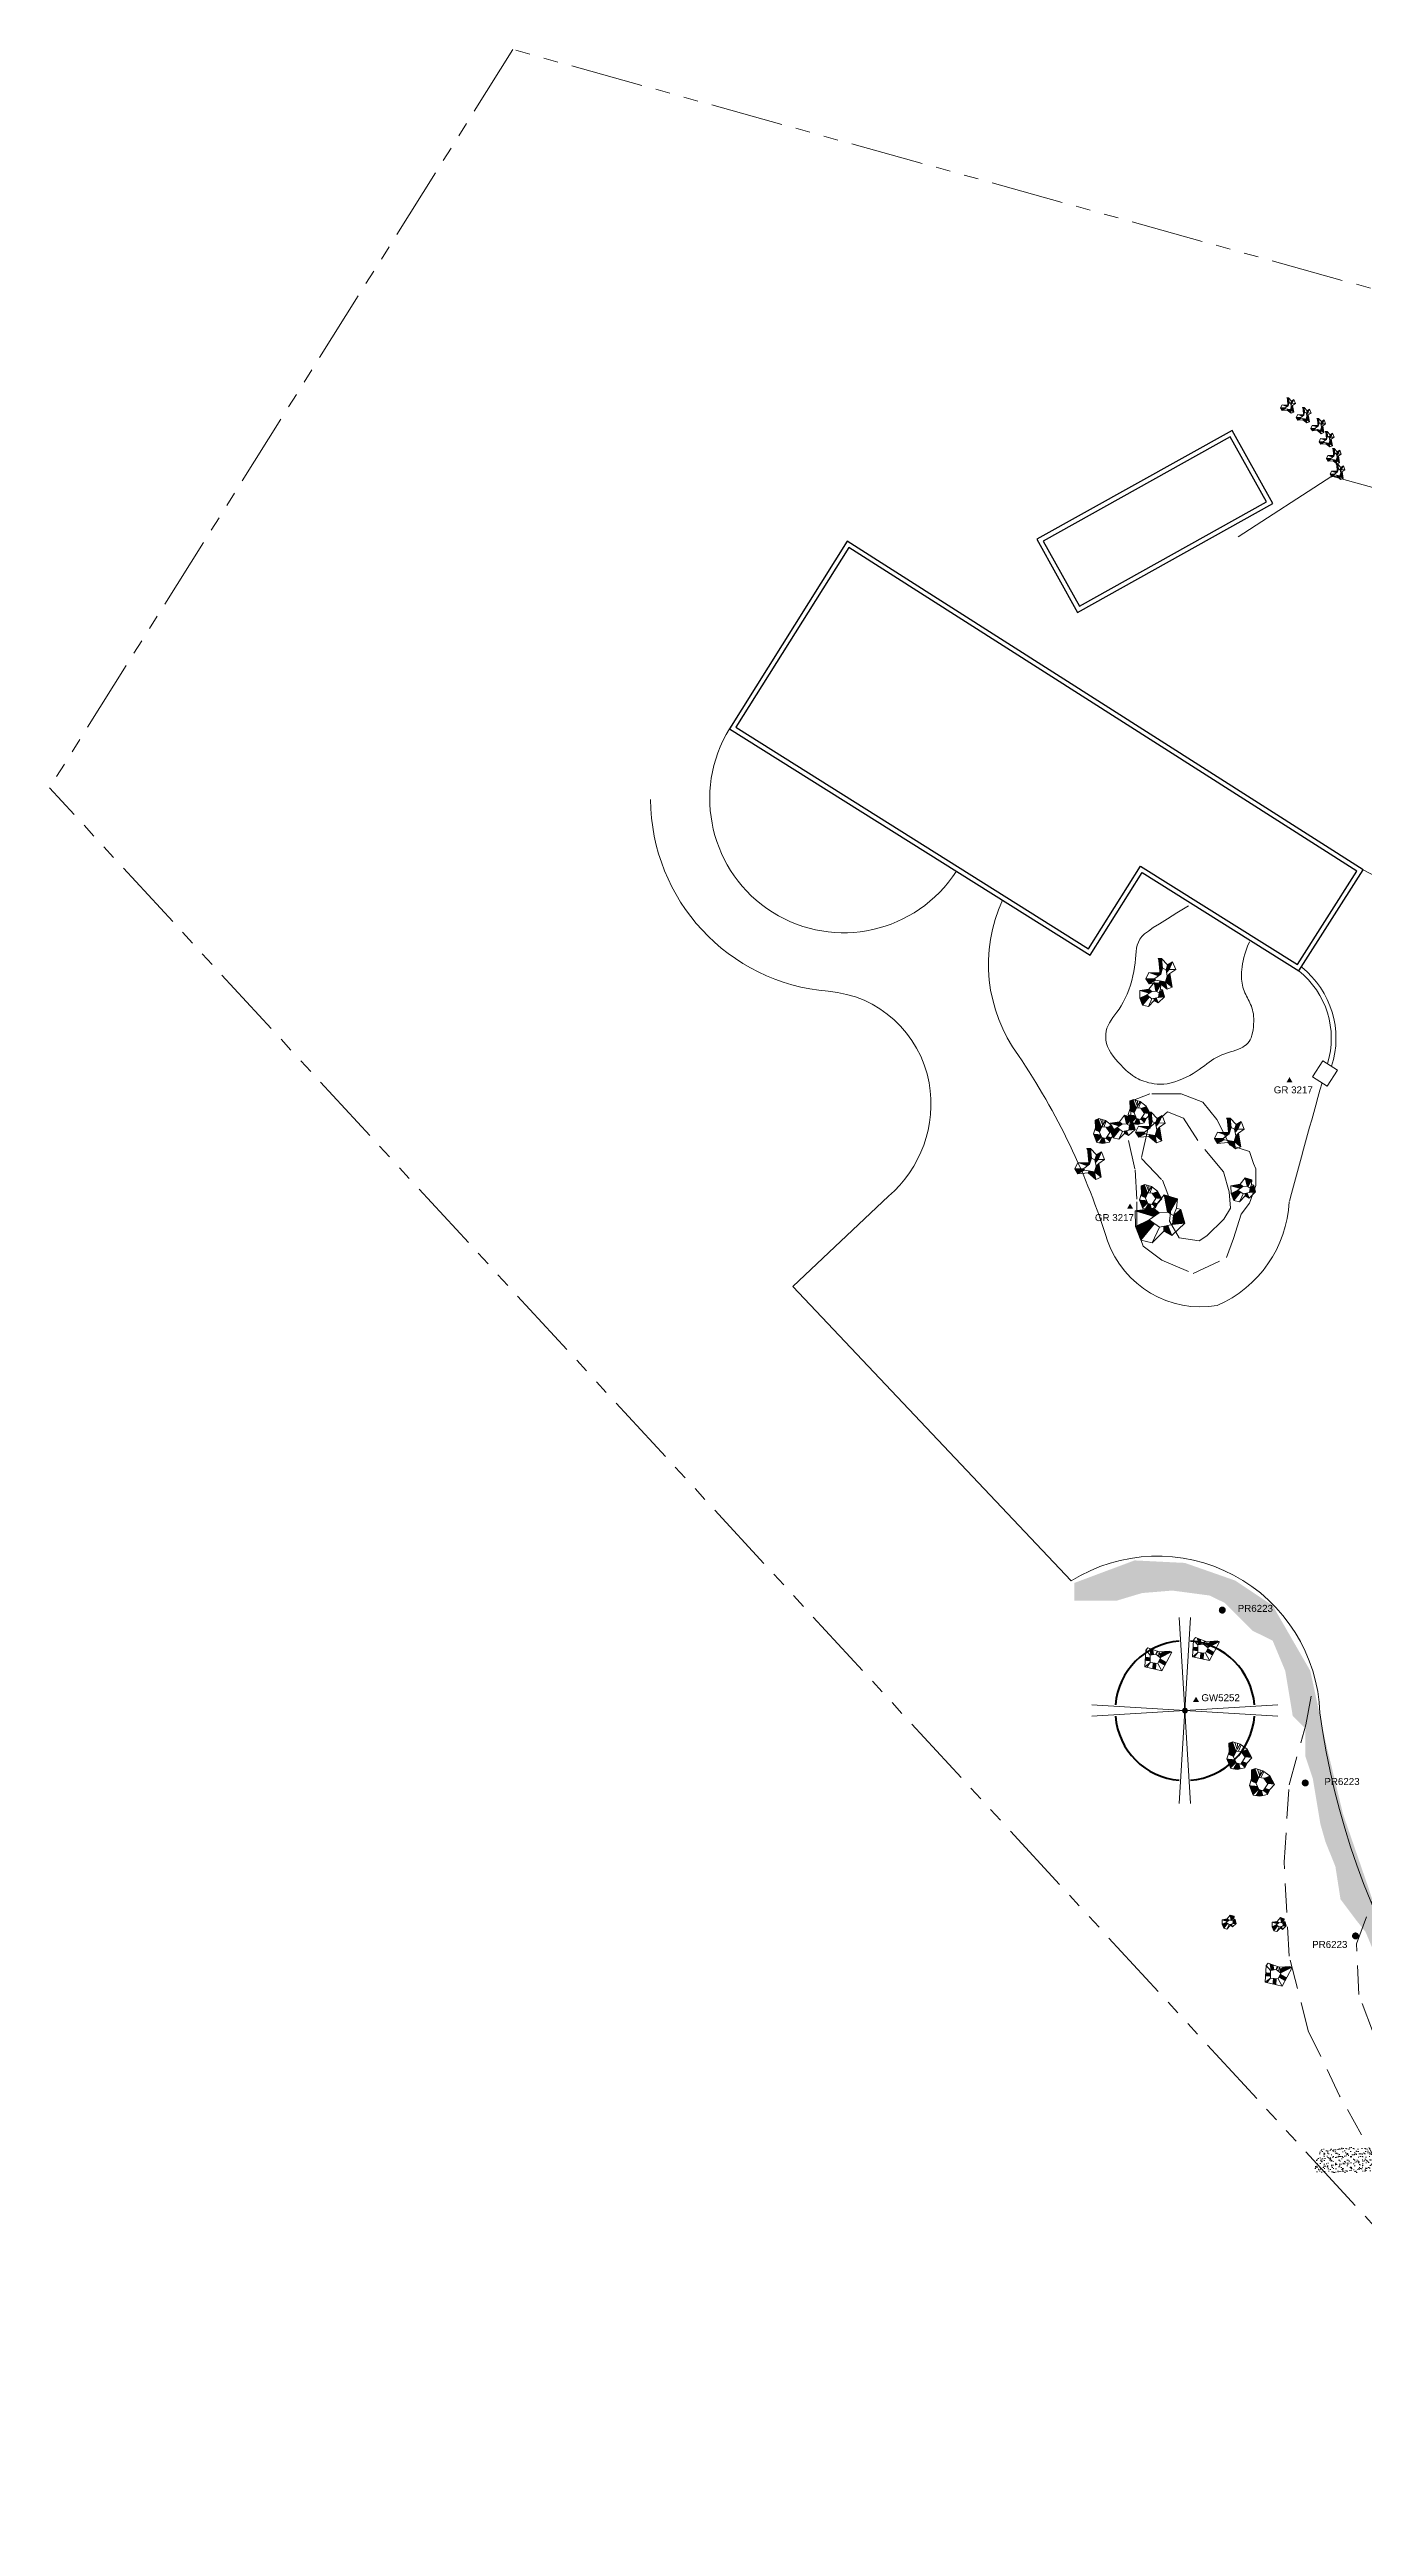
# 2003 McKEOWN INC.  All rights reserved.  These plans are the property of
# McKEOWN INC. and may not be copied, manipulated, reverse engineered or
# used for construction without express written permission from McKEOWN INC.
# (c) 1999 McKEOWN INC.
# Model space of a CAD drawing. Header units: inches. Extents: x -1462 to 4132, y -1442 to 2814.
# Drawn here: x -1462 to 798, y -1442 to 2814 of the extents above; entities that cross this region are included whole.
import ezdxf

# ---------------------------------------------------------------- set-up
doc = ezdxf.new("R2010")
doc.units = ezdxf.units.IN
doc.header["$LTSCALE"] = 100
doc.header["$MEASUREMENT"] = 0
doc.linetypes.add('DASHED', pattern=[0.75, 0.5, -0.25])
doc.linetypes.add('PHANTOM', pattern=[2.5, 1.25, -0.25, 0.25, -0.25, 0.25, -0.25])
for name, color, linetype in [('Boulder', 7, 'Continuous'), ('EXIST RIVER RUN', 7, 'Continuous'), ('LIGHTING NOTES', 2, 'Continuous')]:
    doc.layers.add(name, color=color, linetype=linetype)
for name, color, linetype, lineweight in [('Boulders', 32, 'Continuous', 9), ('Buildings', 44, 'Continuous', 30), ('Contours', 52, 'DASHED', 9), ('Lights', 50, 'Continuous', 0), ('PlantMaterials', 3, 'Continuous', 0), ('PM-Medium', 90, 'Continuous', 20), ('PM-Thick', 83, 'Continuous', 50), ('PropertyLines', 212, 'PHANTOM', 0), ('RiverRuns', 141, 'Continuous', 9), ('Title', 7, 'Continuous', 0), ('Walks', 253, 'Continuous', 9)]:
    doc.layers.add(name, color=color, linetype=linetype, lineweight=lineweight)
doc.styles.add('Arial', font='ARIAL.TTF')

# ---------------------------------------------------------------- blocks, each defined once
blk = doc.blocks.new('Information')
at = {"layer": 'Title', "style": 'Arial'}
for tag, p, height in [('PROJECTNAME', (2.6, 8.4), 0.14), ('JOBNUMBER', (2.6, 8.2), 0.14), ('ADDRESS', (2.6, 8), 0.14), ('CITY', (2.6, 7.7), 0.14), ('STATE', (2.6, 7.5), 0.14), ('ZIPCODE', (2.6, 7.3), 0.14), ('LOTNUMBER', (2.6, 7.1), 0.14), ('SUBDIVISION', (2.6, 6.8), 0.14), ('BUILDER', (2.6, 6.6), 0.14), ('DATEDRAWN', (2.6, 6.2), 0.1), ('REVISION1', (2.6, 6), 0.1), ('REVISION2', (2.6, 5.9), 0.1), ('REVISION3', (2.6, 5.8), 0.1), ('REVISION4', (2.6, 5.6), 0.1), ('REVISION5', (2.6, 5.5), 0.1), ('TOTALPAGES', (2.6, 5.1), 0.14), ('PACKAGE', (2.6, 4.6), 0.14), ('I_GRANITE', (2.6, 4), 0.1), ('I_GRASS', (2.6, 3.8), 0.1), ('I_HEADER', (2.6, 3.6), 0.1), ('I_BOULDERS', (2.6, 3.4), 0.1), ('I_MOUNDS', (2.6, 3.3), 0.1), ('I_RIVERRUN', (2.6, 3.1), 0.1), ('I_IRRIGATION', (2.6, 2.9), 0.1), ('I_PLANTMATERIAL1', (2.6, 2.7), 0.1), ('I_PLANTMATERIAL2', (2.6, 2.6), 0.1), ('I_PLANTMATERIAL3', (2.6, 2.4), 0.1), ('I_PLANTMATERIAL4', (2.6, 2.2), 0.1), ('I_PLANTMATERIAL5', (2.6, 2), 0.1), ('R_GRANITE', (5.9, 4), 0.1), ('R_GRASS', (5.9, 3.8), 0.1), ('R_HEADER', (5.9, 3.6), 0.1), ('R_BOULDERS', (5.9, 3.4), 0.1), ('R_MOUNDS', (5.9, 3.3), 0.1), ('R_RIVERRUN', (5.9, 3.1), 0.1), ('R_IRRIGATION', (5.9, 2.9), 0.1), ('R_PLANTMATERIAL1', (5.9, 2.7), 0.1), ('R_PLANTMATERIAL2', (5.9, 2.6), 0.1), ('R_PLANTMATERIAL3', (5.9, 2.4), 0.1), ('R_PLANTMATERIAL4', (5.9, 2.2), 0.1), ('R_PLANTMATERIAL5', (5.9, 2), 0.1)]:
    blk.add_attdef(tag, p, '', height=height, dxfattribs=at)
blk = doc.blocks.new('PM014')
at = {"layer": 'PM-Medium'}
for q in [(-0.49, 7.99), (0.49, 7.99), (-7.99, 0.49), (7.99, 0.49), (-7.99, -0.49), (-0.49, -7.99), (7.99, -0.49), (0.49, -7.99)]:
    blk.add_line((0, 0), q, dxfattribs=at)
at = {"layer": 'PM-Medium', "const_width": 0.25}
blk.add_lwpolyline([(-0.12, 0, 1), (0.13, 0, 1)], format="xyb", close=True, dxfattribs=at)
at = {"layer": 'PM-Thick'}
for start, end in [(94.6937, 175.3063), (4.6937, 85.3063), (184.6937, 265.3063), (274.6937, 355.3063)]:
    blk.add_arc((0, 0), 6, start, end, dxfattribs=at)
blk = doc.blocks.new('LIGHT003')
at = {"layer": 'Lights'}
blk.add_solid([(0, 3), (-2.6, -1.5), (0, 3), (2.6, -1.5)], dxfattribs=at)
blk = doc.blocks.new('LIGHT001')
at = {"layer": 'Lights'}
for points in [[(0, 0), (-2.9, 0.9), (0, 0), (-3, 0)], [(0, 0), (-3, 0), (0, 0), (-2.9, -0.9)], [(0, 0), (-2.4, 1.8), (0, 0), (-2.9, 0.9)], [(0, 0), (-2.9, -0.9), (0, 0), (-2.4, -1.8)], [(0, 0), (-1.8, 2.4), (0, 0), (-2.4, 1.8)], [(0, 0), (-2.4, -1.8), (0, 0), (-1.8, -2.4)], [(0, 0), (-0.9, 2.9), (0, 0), (-1.8, 2.4)], [(0, 0), (-1.8, -2.4), (0, 0), (-0.9, -2.9)], [(0, 0), (0, 3), (0, 0), (-0.9, 2.9)], [(0, 0), (-0.9, -2.9), (0, 0), (0, -3)], [(0, 0), (0.9, 2.9), (0, 0), (0, 3)], [(0, 0), (1.8, 2.4), (0, 0), (0.9, 2.9)], [(0, 0), (2.4, 1.8), (0, 0), (1.8, 2.4)], [(0, 0), (2.9, 0.9), (0, 0), (2.4, 1.8)], [(0, 0), (3, 0), (0, 0), (2.9, 0.9)], [(0, 0), (2.4, -1.8), (0, 0), (2.9, -0.9)], [(0, 0), (1.8, -2.4), (0, 0), (2.4, -1.8)], [(0, 0), (0.9, -2.9), (0, 0), (1.8, -2.4)], [(0, 0), (0, -3), (0, 0), (0.9, -2.9)], [(0, 0), (2.9, -0.9), (0, 0), (3, 0)]]:
    blk.add_solid(points, dxfattribs=at)
blk = doc.blocks.new('BOULDER001')
at = {"layer": 'Boulders'}
for p, q in [((-6.7, -2.4), (-5.7, 0.8)), ((-5.7, 0.8), (-3.5, 3.8)), ((-5.7, 0.8), (-2.7, -0.9)), ((-5.4, 1.2), (-2.6, 0)), ((-3.5, 3.8), (0.2, 5.8)), ((-2.5, 1.2), (-2.7, -0.9)), ((0, 2.9), (-2.5, 1.2)), ((2.9, 1), (0, 2.9)), ((0.2, 5.8), (2.4, 3.8)), ((2.4, 3.8), (4.6, 2.8)), ((2.4, -0.9), (2.9, 1)), ((4.6, 2.8), (5.3, -0.5)), ((-6, -4.1), (-6.7, -2.4)), ((-6.4, -1.5), (-3.4, -0.5)), ((-3.7, -0.3), (-6, -0.4)), ((-2.3, -4), (-6, -4.1)), ((-2.7, -0.9), (-0.2, -2.1)), ((0.6, -4.9), (-2.3, -4)), ((-0.2, -2.1), (2.4, -0.9)), ((4.8, -3.3), (0.6, -4.9)), ((5.3, -0.5), (4.8, -3.3))]:
    blk.add_line(p, q, dxfattribs=at)
for points in [[(-3.5, 3.8), (0.2, 5.8), (-2.5, 1.2), (0, 2.9)], [(2.4, 3.8), (4.6, 2.8), (1.7, 1.7), (2.9, 1)], [(2.4, -0.9), (5, -2.3), (2.7, 0.4), (5.3, -0.5)], [(2.7, 0.4), (5.3, -0.5), (5, 1)], [(-6.7, -2.4), (-6, -4.1), (-2.7, -0.9), (-0.2, -2.1)], [(-6, -4.1), (-0.2, -2.1), (-2.3, -4), (-1.2, -4.4)], [(0.6, -4.9), (4.8, -3.3), (0.9, -1.6), (2.4, -0.9)]]:
    blk.add_solid(points, dxfattribs=at)
blk = doc.blocks.new('BOULDER002')
at = {"layer": 'Boulders'}
for p, q in [((0.3, 5.3), (-5.9, 1.7)), ((-5.9, 1.7), (-3.1, 0.8)), ((-5.9, 1.7), (-3.2, -5.3)), ((-3.1, 0.8), (-5.6, 0.9)), ((-3.1, 0.8), (-0.4, 2.6)), ((-1.5, -2.2), (-3.1, 0.8)), ((-0.4, 2.6), (0.3, 5.3)), ((-0.4, 2.6), (1.3, 0.7)), ((1.7, 5.1), (0.3, 5.3)), ((1.3, 0.7), (1.1, -1.8)), ((2.9, 0.1), (1.1, -1.8)), ((1.2, -0.6), (2.9, 0.1)), ((1.3, 0.7), (2.7, 1.1)), ((2.8, 0.7), (1.3, 0.7)), ((2.9, 0.1), (1.7, 5.1)), ((5.7, -3.4), (2.9, 0.1)), ((-3.2, -5.3), (-1.5, -2.2)), ((-3.2, -5.3), (5.9, -4.5)), ((1.1, -1.8), (-1.5, -2.2)), ((5.9, -4.5), (5.7, -3.4))]:
    blk.add_line(p, q, dxfattribs=at)
for points in [[(-2.2, 3.8), (-1.2, 2.1), (-3.6, 3), (-2.6, 1.2)], [(-0.3, 2.5), (0.7, 1.3), (1.8, 4.5), (2.3, 2.8)], [(-2.6, -0.2), (-4.7, -1.4), (-1.8, -1.6), (-4.1, -2.9)], [(-0.9, -2.1), (-0.7, -5.1), (0.8, -1.8), (1, -4.9)], [(1.1, -1.8), (5.9, -4.5), (2.4, -0.4), (5.7, -3.4)], [(2.4, -0.4), (5.7, -3.4), (4.1, -1.3)]]:
    blk.add_solid(points, dxfattribs=at)
blk = doc.blocks.new('BOULDER003')
at = {"layer": 'Boulders'}
for p, q in [((-6.62, 0.34), (-4.67, 1.64)), ((-6.62, 0.34), (-2.61, 1)), ((-5.33, -2.87), (-6.62, 0.34)), ((-2.53, 0.47), (-5.33, -2.87)), ((-5.08, 2.67), (-3.03, 5.54)), ((-2.81, 2.2), (-5.08, 2.67)), ((-4.67, 1.64), (-5.08, 2.67)), ((-2.81, 2.2), (-4.67, 1.64)), ((-3.03, 5.54), (1.35, 4.94)), ((-0.86, 3.37), (-3.03, 5.54)), ((-2.81, 2.2), (-0.86, 3.37)), ((-2.53, 0.47), (-2.81, 2.2)), ((-1.11, -1.04), (-2.53, 0.47)), ((-0.86, 3.37), (1.66, 1.29)), ((1.35, 4.94), (0.03, 2.64)), ((1.76, 2.71), (0.83, 1.98)), ((1.35, 4.94), (1.76, 2.71)), ((1.66, 1.29), (5.79, 2.33)), ((1.66, 1.29), (1.79, -1.89)), ((1.76, 2.71), (5.79, 2.33)), ((5.79, 2.33), (7.02, -0.29)), ((-1.14, -2.84), (-5.33, -2.87)), ((-1.14, -2.84), (-1.11, -1.04)), ((2.26, -5.95), (-1.14, -2.84)), ((1.79, -1.89), (-1.11, -1.04)), ((2.26, -5.95), (0.47, -1.5)), ((7.02, -0.29), (1.72, -0.23)), ((1.79, -1.89), (5.19, -3.47)), ((5.19, -3.47), (2.26, -5.95)), ((7.02, -0.29), (5.19, -3.47))]:
    blk.add_line(p, q, dxfattribs=at)
for points in [[(-6.62, 0.34), (-5.33, -2.87), (-2.61, 1), (-2.53, 0.47)], [(-5.08, 2.67), (-3.03, 5.54), (-2.81, 2.2), (-0.86, 3.37)], [(1.35, 4.94), (0.03, 2.64), (1.76, 2.71), (0.83, 1.98)], [(-1.11, -1.04), (0.47, -1.5), (-1.14, -2.84), (2.26, -5.95)], [(1.79, -1.89), (1.72, -0.23), (5.19, -3.47), (7.02, -0.29)]]:
    blk.add_solid(points, dxfattribs=at)
blk = doc.blocks.new('BOULDER008')
at = {"layer": 'Boulders'}
for p, q in [((-7, 0.3), (-5.1, 3.4)), ((-7, 0.3), (-3.5, 1.1)), ((-4.6, -0.6), (-7, 0.3)), ((-5.1, 3.4), (-2.3, 2.4)), ((-3.5, 1.1), (-5.1, 3.4)), ((-4.6, -0.6), (-2.6, 0.1)), ((-3.5, 1.1), (-1.8, 1)), ((-0.7, 2.2), (-2.6, 0.1)), ((-2.6, 0.1), (-2.3, -1.5)), ((-2.3, 2.4), (1.8, 6.7)), ((-0.7, 2.2), (-2.3, 2.4)), ((1.7, 3.1), (-0.7, 2.2)), ((1.7, 3.1), (1.8, 6.7)), ((1.7, 3.1), (3.9, 5.5)), ((3.7, -0.8), (1.7, 3.1)), ((1.8, 6.7), (3.9, 5.5)), ((3.7, 1.2), (2.7, 1.1)), ((3.9, 5.5), (3.7, 1.2)), ((3.7, 1.2), (6.6, -2.1)), ((-5.3, -4.3), (-4.6, -0.6)), ((-2.3, -1.5), (-5.3, -4.3)), ((-4.4, -5.5), (-5.3, -4.3)), ((-4.4, -5.5), (-2.3, -1.5)), ((-2.3, -1.5), (0.3, -0.6)), ((0.2, -1.3), (0.3, -0.6)), ((2.8, -5.1), (0.2, -1.3)), ((0.3, -0.6), (3.3, -1.5)), ((2.8, -5.1), (1.4, -0.9)), ((5.7, -4.5), (2.8, -5.1)), ((3.3, -1.5), (3.7, -0.8)), ((3.3, -1.5), (5.7, -4.5)), ((3.7, -0.8), (6.6, -2.1)), ((6.6, -2.1), (5.7, -4.5))]:
    blk.add_line(p, q, dxfattribs=at)
for points in [[(-7, 0.3), (-4.6, -0.6), (-3.5, 1.1), (-2.6, 0.1)], [(-3.5, 1.1), (-2.6, 0.1), (-1.8, 1)], [(-2.3, 2.4), (-0.7, 2.2), (1.8, 6.7), (1.7, 3.1)], [(1.7, 3.1), (3.9, 5.5), (2.7, 1.1), (3.7, 1.2)], [(-2.3, -1.5), (-4.4, -5.5), (-5.3, -4.3)], [(-2.3, -1.5), (-4.4, -5.5), (0.3, -0.6), (0.2, -1.3)], [(1.4, -0.9), (0.3, -0.6), (2.8, -5.1), (0.2, -1.3)], [(3.7, -0.8), (3.3, -1.5), (6.6, -2.1), (5.7, -4.5)]]:
    blk.add_solid(points, dxfattribs=at)

msp = doc.modelspace()

# ---------------------------------------------------------------- hatches: boundary and pattern name
at = {"layer": 'EXIST RIVER RUN'}
h = msp.add_hatch(dxfattribs=at)
h.set_pattern_fill('AR-CONC', color=34, scale=8, style=0)
h.paths.add_polyline_path([(3222.3, 127.3), (3213.7, 330), (3243.9, 330), (3261.2, 265.3), (3256.8, 196.3), (3287.1, 174.8), (3317.3, 174.8), (3382.1, 192), (3438.2, 205), (3477, 196.3), (3494.3, 187.7), (3485.7, 157.5), (3464.1, 157.5), (3408, 157.5), (3360.5, 148.9), (3278.4, 144.6), (3256.8, 118.7), (3226.6, 79.9), (3218, 71.2), (3170.5, 41), (3136, -2.1), (3123, -49.5), (3101.4, -105.6), (3071.2, -135.8), (3058.3, -174.6), (3058.3, -217.8), (3049.6, -252.3), (3041, -291.1), (3036.7, -308.4), (3028, -342.9), (3032.4, -381.7), (3032.4, -411.9), (3036.7, -442.1), (3036.7, -480.9), (3058.3, -515.4), (3066.9, -528.3), (3036.7, -601.7), (3019.4, -489.5), (3006.4, -398.9), (3015.1, -286.8), (3032.4, -191.9), (3053.9, -114.2), (3097.1, -32.3), (3127.3, 23.8), (3166.2, 71.2), (3209.4, 114.4), (3226.6, 157.5), (3226.6, 205), (3222.3, 265.3), (3218, 286.9)])
h.paths.add_polyline_path([(2717.2, -179.9), (2667.6, -159.5), (2632.6, -162.4), (2597.6, -165.3), (2553.8, -168.2), (2507.2, -171.2), (2486.7, -159.5), (2457.6, -153.7), (2425.5, -150.7), (2416.7, -179.9), (2422.6, -214.9), (2428.4, -258.6), (2443, -296.5), (2437.2, -331.5), (2437.2, -360.6), (2448.8, -375.2), (2475.1, -378.1), (2486.7, -375.2), (2510.1, -375.2), (2562.6, -398.5), (2603.4, -389.7), (2638.4, -378.1), (2653, -354.8), (2661.8, -334.4), (2688, -311), (2705.5, -281.9), (2705.5, -258.6), (2717.2, -229.4), (2731.8, -212), (2728.9, -197.4)], flags=16)
h.paths.add_polyline_path([(2804.7, 64.9), (2778.4, 67.8), (2763.9, 50.4), (2746.4, 32.9), (2743.4, 3.7), (2755.1, -25.4), (2766.8, -54.6), (2766.8, -77.9), (2760.9, -104.1), (2758, -133.3), (2728.9, -144.9), (2693.9, -139.1), (2664.7, -121.6), (2620.9, -121.6), (2588.8, -121.6), (2562.6, -127.4), (2539.2, -127.4), (2513, -130.3), (2495.5, -130.3), (2475.1, -109.9), (2460.5, -109.9), (2428.4, -107), (2408, -92.5), (2393.4, -86.6), (2378.8, -95.4), (2387.6, -150.7), (2396.3, -182.8), (2393.4, -223.6), (2390.5, -244), (2396.3, -276.1), (2410.9, -296.5), (2405.1, -328.5), (2405.1, -354.8), (2413.8, -381), (2443, -407.2), (2550.9, -421.8), (2606.3, -424.7), (2641.3, -410.1), (2673.4, -389.7), (2693.9, -366.4), (2714.3, -343.1), (2717.2, -343.1), (2740.5, -284.8), (2760.9, -223.6), (2778.4, -174.1), (2790.1, -124.5), (2798.9, -75), (2804.7, -25.4), (2798.9, 18.3)])
h.paths.add_polyline_path([(2469.2, -617.1), (2428.4, -599.6), (2396.3, -590.8), (2352.6, -587.9), (2320.5, -587.9), (2265, -605.4), (2221.3, -602.5), (2189.2, -631.6), (2174.6, -660.8), (2160, -701.6), (2145.4, -733.7), (2127.9, -780.3), (2116.3, -821.1), (2095.9, -870.6), (2090, -905.6), (2084.2, -949.3), (2072.5, -1001.8), (2072.5, -1022.2), (2095.9, -1025.1), (2133.8, -998.9), (2145.4, -998.9), (2183.4, -990.1), (2195, -972.6), (2221.3, -946.4), (2235.9, -911.4), (2238.8, -882.3), (2256.3, -838.6), (2270.9, -821.1), (2297.1, -780.3), (2323.4, -745.3), (2338, -730.7), (2370.1, -719.1), (2396.3, -684.1), (2410.9, -666.6), (2431.3, -660.8), (2445.9, -646.2), (2457.6, -640.4)], flags=16)
h.paths.add_polyline_path([(2539.2, -614.2), (2413.8, -567.5), (2338, -553), (2235.9, -567.5), (2183.4, -593.8), (2139.6, -675.4), (2107.5, -739.5), (2092.9, -797.8), (2066.7, -891), (2049.2, -996), (2037.5, -1065.9), (2037.5, -1080.5), (2227.1, -987.2), (2268, -885.2), (2311.7, -815.3), (2346.7, -757), (2396.3, -724.9), (2445.9, -675.4), (2475.1, -652), (2498.4, -640.4), (2530.5, -625.8)])
h.paths.add_polyline_path([(2215.5, -386.8), (2130.9, -413.1), (2005.4, -500.5), (1952.9, -567.5), (1900.4, -684.1), (1865.4, -768.6), (1810, -821.1), (1760.4, -850.2), (1687.5, -859), (1556.2, -826.9), (1448.3, -765.7), (1363.7, -695.8), (1273.2, -614.2), (1203.2, -523.8), (1162.4, -445.1), (1136.1, -372.3), (1092.4, -256.4), (1051.5, -116.6), (1031.1, -20.4), (1002, 113.7), (978.6, 268.2), (961.1, 387.7), (949.4, 604.5), (958.2, 753.2), (969.9, 858.1), (975.7, 945.5), (1010.7, 890.2), (1039.9, 837.7), (1051.5, 773.6), (1057.4, 721.1), (1054.5, 668.7), (1025.3, 613.3), (1010.7, 563.7), (996.1, 482.1), (990.3, 432.6), (1007.8, 394.7), (1019.5, 371.4), (1025.3, 313.1), (1039.9, 295.6), (1045.7, 260.6), (1089.5, 237.3), (1147.8, 208.2), (1203.2, 225.6), (1238.2, 246), (1264.5, 246), (1319.9, 257.7), (1337.4, 257.7), (1381.2, 254.8), (1419.1, 219.8), (1442.4, 208.2), (1474.5, 193.6), (1497.9, 181.9), (1489.1, 158.6), (1430.8, 158.6), (1360.8, 181.9), (1317, 187.8), (1255.7, 187.8), (1197.4, 184.8), (1142, 187.8), (1095.3, 179), (1066.1, 152.8), (1048.6, 88.7), (1045.7, 44.9), (1063.2, 10), (1069, -27.9), (1072, -71.6), (1098.2, -115.4), (1104, -135.8), (1104, -173.6), (1121.6, -199.9), (1136.1, -252.3), (1156.6, -310.6), (1156.6, -360.2), (1194.5, -419), (1209.1, -451), (1214.9, -483.1), (1261.6, -521), (1273.2, -544.3), (1308.2, -593.9), (1331.6, -614.3), (1363.7, -637.6), (1375.3, -658), (1398.7, -698.8), (1424.9, -710.4), (1457, -730.8), (1471.6, -751.2), (1500.8, -757.1), (1527, -774.6), (1547.4, -792), (1573.7, -800.8), (1611.6, -800.8), (1626.2, -809.5), (1655.4, -809.5), (1693.3, -809.5), (1725.4, -809.5), (1748.7, -809.5), (1783.7, -797.9), (1801.2, -774.6), (1833.3, -748.3), (1842.1, -727.9), (1847.9, -701.7), (1856.7, -666.7), (1880, -643.4), (1891.7, -611.3), (1900.4, -576.4), (1912.1, -544.3), (1955.8, -500.6), (1964.6, -474.4), (1987.9, -451), (2020, -430.6), (2040.4, -416.1), (2043.3, -407.3), (2072.5, -386.9), (2101.7, -381.1), (2136.7, -369.4), (2157.1, -363.6), (2189.2, -360.7), (2212.5, -354.9), (2221.3, -357.8)])
h.paths.add_polyline_path([(1478.1, -1347.9), (1465.2, -1175.4), (1430.6, -1084.8), (1348.6, -1015.8), (1223.4, -890.7), (1085.3, -769.9), (973, -657.7), (921.2, -562.8), (865.1, -467.9), (826.2, -407.6), (804.6, -342.9), (761.5, -217.8), (731.2, -92.7), (705.3, 28.1), (640.6, 140.3), (575.8, 183.4), (489.5, 213.6), (403.1, 217.9), (299.5, 179.1), (299.5, 148.9), (334.1, 148.9), (372.9, 148.9), (416.1, 161.8), (467.9, 166.1), (532.7, 157.5), (558.6, 144.6), (606, 97.1), (640.6, 79.9), (662.2, 28.1), (675.1, -49.5), (696.7, -71.1), (696.7, -118.6), (709.7, -157.4), (722.6, -235), (731.2, -265.2), (748.5, -308.4), (757.2, -364.4), (783.1, -398.9), (800.3, -420.5), (821.9, -472.3), (830.5, -511.1), (847.8, -567.2), (878, -627.5), (925.5, -657.7), (951.4, -687.9), (986, -744), (1033.5, -795.8), (1076.6, -804.4), (1102.5, -847.5), (1145.7, -890.7), (1184.6, -916.6), (1227.7, -964), (1270.9, -989.9), (1314.1, -1028.7), (1361.6, -1063.2), (1374.5, -1106.3), (1396.1, -1119.3), (1422, -1149.5), (1439.3, -1196.9), (1439.3, -1218.5), (1439.3, -1248.7), (1443.6, -1274.6), (1447.9, -1278.9), (1439.3, -1300.5), (1439.3, -1313.4), (1447.9, -1339.3)])
at = {"layer": 'RiverRuns'}
h = msp.add_hatch(dxfattribs=at)
h.set_pattern_fill('AR-SAND', scale=5, style=0)
h.paths.add_polyline_path([(1067.8, -796.2), (1039.9, -819), (1006.9, -831.7), (986.6, -829.1), (953.6, -834.2), (920.6, -841.8), (869.8, -819), (826.6, -791.1), (780.9, -791.1), (765.7, -791.1), (725.1, -793.6), (712.4, -813.9), (712.4, -834.2), (750.5, -834.2), (796.2, -834.2), (824.1, -834.2), (879.9, -864.6), (935.8, -864.6), (963.7, -879.9), (986.6, -877.3), (1027.2, -872.3), (1052.6, -864.6), (1075.4, -841.8), (1093.2, -841.8), (1085.6, -808.8), (1080.5, -806.3)])

# ---------------------------------------------------------------- linework, layer by layer
at = {"layer": 'Buildings'}
for points in [[(235.2, 1972.7), (305.3, 1846.9), (640.8, 2033.8), (570.7, 2159.6)], [(246.1, 1969.6), (308.4, 1857.8), (629.9, 2036.9), (567.6, 2148.7)]]:
    msp.add_lwpolyline(points, close=True, dxfattribs=at)
at = {"layer": 'Buildings', "flags": 128}
for points in [[(685.5, 1230.8), (796.2, 1404.8), (-90.8, 1969.3), (-293.2, 1647), (326.7, 1257.7), (416, 1400)], [(413.5, 1411), (683, 1241.8), (785.2, 1402.3), (-88.3, 1958.2), (-282.2, 1649.5), (324.2, 1268.8)]]:
    msp.add_lwpolyline(points, close=True, dxfattribs=at)
at = {"layer": 'Contours'}
for points in [[(600.9, 920.7), (566.8, 931.7), (544.8, 975.7), (520.6, 1005.4), (483.1, 1019.7), (429.2, 1019.7), (398.4, 1007.6), (392.9, 939.4), (403.9, 888.8), (407.2, 833.8), (407.2, 788.8), (418.2, 758), (450.1, 733.8), (504, 710.7), (561.3, 738.2), (573.4, 771.2), (586.6, 813), (600.9, 831.6), (611.9, 862.4), (611.9, 891), (607.5, 899.8)], [(555.8, 885.5), (511.8, 939.4), (487.5, 977.9), (460, 988.9), (425.9, 959.2), (414.9, 908.6), (451.2, 871.2), (466.6, 830.5), (463.3, 800.9), (479.8, 772.3), (514, 766.8), (527.2, 775.6), (556.9, 804.2), (567.9, 822.9), (565.7, 851.4)]]:
    msp.add_lwpolyline(points, close=True, dxfattribs=at)
for points in [[(1294.5, -1435), (1277.9, -1244.6), (1182.6, -1103.8), (1062.4, -1025.1), (921.5, -946.4), (830.3, -834.6), (755.7, -702.1), (701.8, -590.3), (668.7, -461.9), (660.4, -300.4), (668.7, -167.9), (697.7, -64.4), (710.1, 1.8)], [(1356.7, -1406), (1335.9, -1215.6), (1261.3, -1078.9), (1161.9, -1000.2), (991.9, -934), (913.2, -834.6), (871.8, -739.4), (838.6, -660.7), (788.9, -528.2), (784.7, -441.2), (813.7, -362.5)]]:
    msp.add_lwpolyline(points, dxfattribs=at)
at = {"layer": 'PropertyLines'}
for p, q in [((-665.6, 2814.1), (-1462.2, 1545.4)), ((4132.3, 1479.5), (-665.6, 2814.1)), ((1290.8, -1442.1), (-1462.2, 1545.4))]:
    msp.add_line(p, q, dxfattribs=at)
at = {"layer": 'Walks'}
for p in [(-20, 843.8), (294, 182.6)]:
    msp.add_line(p, (-184.4, 688.3), dxfattribs=at)
for points in [[(581.1, 1976.8), (742.4, 2081.2), (1357.8, 1911.1), (1274.2, 1591.7)], [(796.2, 1404.8), (1053.1, 1269.3)], [(495.9, 1342.5), (476, 1330.4), (459.5, 1320.3), (446.1, 1312), (435.3, 1305.2), (426.9, 1299.4), (420.5, 1294.4), (415.7, 1289.8), (412.2, 1285.2), (409.7, 1280.4), (407.9, 1275.2), (406.7, 1269.8), (405.8, 1264.1), (405.3, 1258), (404.8, 1251.5), (404.2, 1244.7), (403.3, 1237.5), (402.1, 1230), (400.4, 1222.2), (398.4, 1214.3), (396, 1206.4), (393.3, 1198.6), (390.3, 1191), (387.1, 1183.8), (383.7, 1177.1), (380.1, 1171), (376.4, 1165.4), (372.8, 1160.2), (369.2, 1155.3), (365.8, 1150.6), (362.7, 1146.1), (359.9, 1141.5), (357.5, 1136.9), (355.7, 1132.2), (354.4, 1127.3), (353.7, 1122.2), (353.5, 1117), (354, 1111.8), (355.1, 1106.4), (356.9, 1101), (359.4, 1095.5), (362.5, 1090), (366.2, 1084.6), (370.3, 1079.2), (374.7, 1074.1), (379.3, 1069.2), (383.8, 1064.7), (388.3, 1060.5), (392.4, 1056.9), (396.2, 1053.8), (399.7, 1051.1), (402.9, 1048.9), (406.1, 1047), (409.2, 1045.4), (412.3, 1043.9), (415.7, 1042.6), (419.2, 1041.3), (423.1, 1040), (427.4, 1038.8), (432, 1037.7), (436.9, 1036.8), (442.1, 1036.2), (447.6, 1036), (453.4, 1036.2), (459.4, 1037), (465.8, 1038.3), (472.2, 1040.2), (478.8, 1042.5), (485.3, 1045.2), (491.7, 1048.2), (497.9, 1051.4), (503.8, 1054.7), (509.3, 1058.1), (514.4, 1061.5), (519, 1064.8), (523.3, 1068), (527.4, 1071.2), (531.5, 1074.2), (535.5, 1077), (539.6, 1079.7), (543.9, 1082.1), (548.5, 1084.3), (553.3, 1086.4), (558.2, 1088.2), (563.1, 1090), (568, 1091.6), (572.8, 1093.2), (577.4, 1094.8), (581.6, 1096.4), (585.6, 1098.1), (589.1, 1099.9), (592.3, 1101.9), (595.1, 1104), (597.7, 1106.5), (599.9, 1109.3), (601.8, 1112.5), (603.5, 1116.1), (604.9, 1120.2), (606, 1124.6), (606.9, 1129.4), (607.5, 1134.2), (607.9, 1139.2), (608.1, 1144.1), (608.1, 1148.7), (607.8, 1153.1), (607.4, 1157.1), (606.7, 1160.8), (605.9, 1164.2), (605, 1167.3), (603.9, 1170.3), (602.7, 1173.1), (601.4, 1175.9), (600, 1178.7), (598.6, 1181.5), (597.2, 1184.4), (595.7, 1187.3), (594.3, 1190.4), (592.9, 1193.4), (591.6, 1196.5), (590.5, 1199.7), (589.4, 1203), (588.6, 1206.3), (587.9, 1209.7), (587.4, 1213.2), (587.1, 1216.8), (586.9, 1220.6), (586.9, 1224.6), (587.1, 1228.7), (587.4, 1233.2), (587.9, 1237.9), (588.6, 1242.9), (589.6, 1248.2), (590.9, 1253.9), (592.6, 1259.9), (594.8, 1266.4), (597.5, 1273.4), (600.7, 1280.8)]]:
    msp.add_lwpolyline(points, dxfattribs=at)
msp.add_lwpolyline([(709.1, 1049), (734.2, 1032.7), (752.1, 1060.3), (727, 1076.6)], close=True, dxfattribs=at)
for centre, radius, start, end in [((-96.8, 1526.8), 230.3, 148.5323, 327.2152), ((-96.8, 1526.8), 332, 180.2466, 265.3636), ((415.7, 1242.3), 263.7, 155.3243, 216.4657), ((593.6, 1115.1), 155.8, 342.0461, 51.5441), ((-139.1, 1004.5), 192, 10.1309, 85.3636), ((593.6, 1115.1), 147.8, 342.8815, 51.5441), ((-788.2, 413.3), 1198.1, 17.1746, 34.131), ((-154.2, 1001.8), 207.3, 310.3383, 10.1309), ((18772.2, -4069.9), 18755.8, 164.19521, 164.8386), ((462, 845.9), 207.5, 293.7041, 356.7636), ((517.2, 824.2), 170.6, 199.5657, 279.4907), ((442.4, -54.3), 279.5, 2.0427, 122.0634), ((1995.5, 126), 1285, 187.6133, 235.4827)]:
    msp.add_arc(centre, radius, start, end, dxfattribs=at)

# ---------------------------------------------------------------- block references
at = {"layer": 'Boulder', "ltscale": 2}
for name, p, xscale, yscale, zscale, rotation in [('BOULDER008', (668.3, 2201.9), 2, 2, 2, 233.106098873973), ('BOULDER008', (695.2, 2185.4), 2, 2, 2, 233.106098873973), ('BOULDER008', (720.1, 2166.7), 2, 2, 2, 233.106098873973), ('BOULDER008', (734.6, 2144), 2, 2, 2, 233.106098873973), ('BOULDER008', (747, 2115), 2, 2, 2, 233.106098873973), ('BOULDER008', (753.2, 2088.1), 2, 2, 2, 233.106098873973), ('BOULDER008', (450.7, 1224.9), 4, 4, 4, 233.106098873973), ('BOULDER003', (433.1, 1190.4), 3.473882468277886, 3.473882468277886, 3.473882468277886, 231.3158593894345), ('BOULDER003', (382.3, 962.3), 3.473882468277886, 3.473882468277886, 3.473882468277886, 231.3158593894345), ('BOULDER001', (409.8, 986), 3.570739513309275, 3.570739513309275, 3.570739513309275, 270), ('BOULDER008', (432.8, 961), 4, 4, 4, 233.106098873973), ('BOULDER008', (568.5, 950.6), 4, 4, 4, 233.106098873973), ('BOULDER001', (350.1, 953.2), 3.570739513309275, 3.570739513309275, 3.570739513309275, 270), ('BOULDER008', (328.4, 898.4), 4, 4, 4, 233.106098873973), ('BOULDER003', (446.2, 804.9), 6.947764936555772, 6.947764936555772, 6.947764936555772, 231.3158593894345), ('BOULDER001', (429.2, 839.9), 3.570739513309275, 3.570739513309275, 3.570739513309275, 270), ('BOULDER003', (589.7, 854.9), 3.473882468277886, 3.473882468277886, 3.473882468277886, 231.3158593894345), ('BOULDER002', (521.3, 68.2), 4, 4, 4, 56.28679989086235), ('BOULDER002', (439.4, 50.8), 4, 4, 4, 56.28679989086235), ('BOULDER001', (581.6, -120.4), 4, 4, 4, 270), ('BOULDER001', (620.4, -166.2), 4, 4, 4, 270), ('BOULDER003', (565.6, -403.6), 2, 2, 2, 231.3158593894345), ('BOULDER003', (651.6, -407.8), 2, 2, 2, 231.3158593894345), ('BOULDER002', (646.2, -491.2), 4, 4, 4, 56.28679989086235)]:
    msp.add_blockref(name, p, dxfattribs=dict(at, xscale=xscale, yscale=yscale, zscale=zscale, rotation=rotation))
at = {"layer": 'Lights', "color": 3, "xscale": 2, "yscale": 2, "zscale": 2}
for name, p in [('LIGHT003', (669.5, 1042.3)), ('LIGHT003', (395.4, 825.2)), ('LIGHT001', (554, 132.5)), ('LIGHT003', (508.8, -22.3)), ('LIGHT001', (696.6, -164.5)), ('LIGHT001', (783, -427.4))]:
    msp.add_blockref(name, p, dxfattribs=at)
at = {"layer": 'PlantMaterials', "color": 46, "xscale": 20, "yscale": 20, "zscale": 20}
msp.add_blockref('PM014', (489.7, -40.2), dxfattribs=at)
at = {"layer": 'Title'}
msp.add_blockref('Information', (0, 0), dxfattribs=at).add_auto_attribs({'PROJECTNAME': 'CUSTOM RESIDENCE', 'JOBNUMBER': '6178', 'STATE': 'AZ', 'DATEDRAWN': '08/21/2001 SWS', 'REVISION1': '08/27/2001 SWS', 'TOTALPAGES': '1'})

# ---------------------------------------------------------------- texts
at = {"layer": 'LIGHTING NOTES', "ltscale": 2, "style": 'Arial'}
for s, p in [('GR 3217', (642.5, 1020.5)), ('GR 3217', (335, 801)), ('PR6223', (580.5, 129.5)), ('GW5252', (518, -24)), ('PR6223', (729.5, -168)), ('PR6223', (708.5, -448))]:
    msp.add_text(s, height=12, dxfattribs=at).set_placement(p)

doc.saveas('drawing.dxf')
